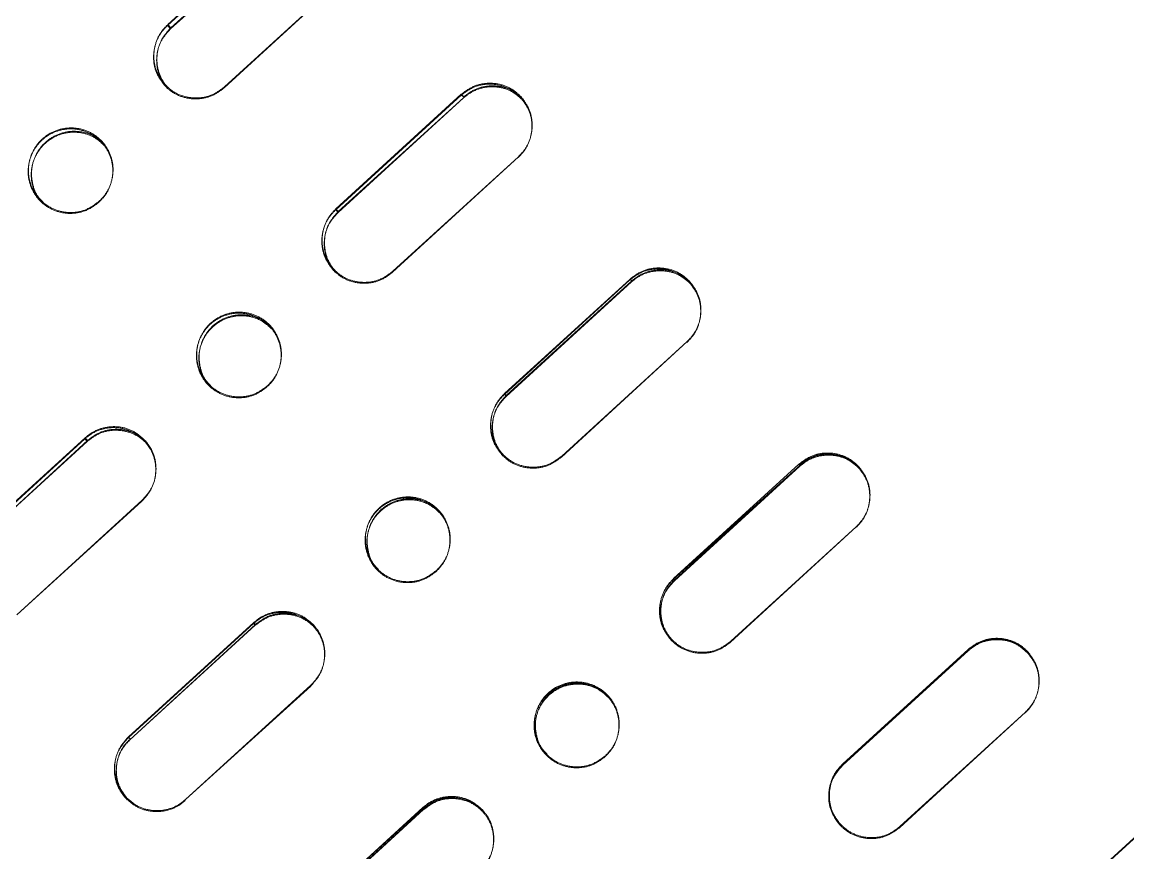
# Model space of a CAD drawing. Header units: millimetres. Extents: x -71377 to 516042, y -145869 to 441446.
# Drawn here: x 216621.7 to 216752, y 146020.2 to 146118 of the extents above; entities that cross this region are included whole.
import ezdxf

# ---------------------------------------------------------------- set-up
doc = ezdxf.new("R2010")
doc.units = ezdxf.units.MM
doc.header["$LTSCALE"] = 1000
doc.linetypes.add('IMPORT-DASHEDX2 _4_', pattern=[152.4, 101.6, -50.8])
doc.layers.add('05', color=5, linetype='IMPORT-DASHEDX2 _4_', lineweight=5)
doc.layers.add('조경라인_dwg', color=8, linetype='Continuous', lineweight=5)

# ---------------------------------------------------------------- blocks, each defined once
blk = doc.blocks.new('조경라인_dwg-6847807-지반층 배치도')
at = {"layer": '05'}
for p, q in [((216713.25, 146065.98), (216713.34, 146065.73)), ((216733.18, 146044.16), (216733.19, 146043.99))]:
    blk.add_line(p, q, dxfattribs=at)
at = {"layer": '05', "flags": 128}
for points in [[(216653.63, 146131.13), (216654.03, 146130.84), (216653.67, 146131.24), (216638.9, 146117.75), (216639.26, 146117.36), (216654, 146130.73), (216639.23, 146117.25), (216638.86, 146117.64)], [(216673.45, 146109.43), (216673.76, 146109.23), (216673.48, 146109.54), (216658.71, 146096.05), (216658.99, 146095.74), (216673.73, 146109.12), (216658.96, 146095.63), (216658.68, 146095.94)], [(216614.37, 146055.48), (216614.69, 146055.29), (216614.4, 146055.6), (216629.17, 146069.08), (216629.46, 146068.77), (216614.65, 146055.17), (216629.42, 146068.66), (216629.14, 146068.97)], [(216634.24, 146033.73), (216634.47, 146033.61), (216634.27, 146033.84), (216649.04, 146047.32), (216649.24, 146047.1), (216634.44, 146033.5), (216649.21, 146046.99), (216649.01, 146047.21)]]:
    blk.add_lwpolyline(points, close=True, dxfattribs=at)
for points in [[(216645.56, 146110.31), (216660.36, 146123.91), (216645.59, 146110.42)], [(216665.39, 146088.59), (216680.2, 146102.19), (216665.43, 146088.7)], [(216693.52, 146087.45), (216678.75, 146073.96), (216678.55, 146074.18), (216693.32, 146087.67), (216693.55, 146087.56), (216678.78, 146074.07), (216678.58, 146074.29), (216693.35, 146087.78), (216693.55, 146087.56)], [(216685.28, 146066.81), (216700.08, 146080.41), (216685.31, 146066.93)], [(216713.34, 146065.73), (216698.58, 146052.25), (216698.45, 146052.38), (216713.38, 146065.84), (216698.61, 146052.36), (216698.48, 146052.49), (216713.25, 146065.98)], [(216635.86, 146061.62), (216621.12, 146048.24), (216635.89, 146061.73)], [(216705.19, 146045), (216719.99, 146058.6), (216705.22, 146045.12)], [(216733.19, 146043.99), (216718.42, 146030.51), (216718.38, 146030.56), (216733.22, 146044.11), (216718.46, 146030.62), (216718.41, 146030.67), (216733.18, 146044.16)], [(216655.74, 146039.84), (216641, 146026.47), (216655.77, 146039.95)], [(216725.12, 146023.17), (216739.92, 146036.77), (216725.15, 146023.29)], [(216654.14, 146011.93), (216654.3, 146011.9), (216669.07, 146025.39), (216668.94, 146025.52), (216654.17, 146012.04)], [(216654.17, 146012.04), (216668.91, 146025.41), (216669.04, 146025.28), (216654.27, 146011.79)], [(216753.09, 146022.21), (216738.35, 146008.83), (216753.12, 146022.32)]]:
    blk.add_lwpolyline(points, dxfattribs=at)
at = {"layer": '05'}
for points, knots in [([(216638.52, 146110.61), (216638.18, 146111.06), (216637.51, 146111.95), (216637.15, 146113.63), (216637.33, 146115.32), (216637.96, 146116.71), (216638.61, 146117.38), (216638.86, 146117.64)], [0, 0, 0, 0, 0.214692, 0.429385, 0.644078, 0.858772, 1, 1, 1, 1]), ([(216638.55, 146110.72), (216638.21, 146111.17), (216637.54, 146112.07), (216637.18, 146113.75), (216637.36, 146115.43), (216638, 146116.82), (216638.64, 146117.49), (216638.9, 146117.75)], [0, 0, 0, 0, 0.214692, 0.429385, 0.644078, 0.858772, 1, 1, 1, 1]), ([(216639.23, 146117.25), (216638.85, 146116.83), (216638.09, 146115.99), (216637.56, 146114.35), (216637.58, 146112.65), (216638.07, 146111.22), (216638.65, 146110.5), (216638.88, 146110.21)], [0, 0, 0, 0, 0.214695, 0.429386, 0.644081, 0.858773, 1, 1, 1, 1]), ([(216639.26, 146117.36), (216638.88, 146116.94), (216638.12, 146116.1), (216637.59, 146114.46), (216637.61, 146112.77), (216638.11, 146111.33), (216638.68, 146110.61), (216638.91, 146110.32)], [0, 0, 0, 0, 0.214695, 0.429386, 0.644081, 0.858773, 1, 1, 1, 1]), ([(216645.56, 146110.31), (216645.11, 146109.97), (216644.2, 146109.3), (216642.52, 146108.92), (216640.83, 146109.09), (216639.45, 146109.71), (216638.78, 146110.35), (216638.52, 146110.61)], [0, 0, 0, 0, 0.214695, 0.429386, 0.64408, 0.858774, 1, 1, 1, 1]), ([(216645.59, 146110.42), (216645.14, 146110.08), (216644.23, 146109.41), (216642.55, 146109.03), (216640.87, 146109.2), (216639.48, 146109.82), (216638.82, 146110.46), (216638.55, 146110.72)], [0, 0, 0, 0, 0.214695, 0.429386, 0.64408, 0.858774, 1, 1, 1, 1]), ([(216673.45, 146109.43), (216673.9, 146109.76), (216674.81, 146110.44), (216676.49, 146110.82), (216678.18, 146110.65), (216679.56, 146110.02), (216680.23, 146109.38), (216680.5, 146109.12)], [0, 0, 0, 0, 0.214691, 0.429387, 0.644078, 0.858774, 1, 1, 1, 1]), ([(216673.48, 146109.54), (216673.93, 146109.88), (216674.84, 146110.55), (216676.52, 146110.93), (216678.21, 146110.76), (216679.6, 146110.13), (216680.26, 146109.49), (216680.53, 146109.23)], [0, 0, 0, 0, 0.214691, 0.429387, 0.644078, 0.858774, 1, 1, 1, 1]), ([(216680.81, 146108.92), (216680.39, 146109.3), (216679.56, 146110.05), (216677.92, 146110.57), (216676.22, 146110.55), (216674.78, 146110.04), (216674.05, 146109.46), (216673.76, 146109.23)], [0, 0, 0, 0, 0.214692, 0.429384, 0.644077, 0.858772, 1, 1, 1, 1]), ([(216680.78, 146108.81), (216680.36, 146109.19), (216679.53, 146109.94), (216677.88, 146110.46), (216676.19, 146110.44), (216674.75, 146109.93), (216674.02, 146109.35), (216673.73, 146109.12)], [0, 0, 0, 0, 0.214692, 0.429384, 0.644077, 0.858772, 1, 1, 1, 1]), ([(216680.53, 146109.23), (216680.87, 146108.78), (216681.54, 146107.88), (216681.91, 146106.2), (216681.73, 146104.51), (216681.1, 146103.12), (216680.45, 146102.45), (216680.2, 146102.19)], [0, 0, 0, 0, 0.214692, 0.429384, 0.644077, 0.858772, 1, 1, 1, 1]), ([(216680.5, 146109.12), (216680.84, 146108.67), (216681.51, 146107.77), (216681.88, 146106.09), (216681.7, 146104.4), (216681.06, 146103.01), (216680.42, 146102.34), (216680.16, 146102.07)], [0, 0, 0, 0, 0.214692, 0.429384, 0.644077, 0.858772, 1, 1, 1, 1]), ([(216624.1, 146104.16), (216624.38, 146104.42), (216625.16, 146104.98), (216626.6, 146105.49), (216628.3, 146105.5), (216629.91, 146104.95), (216631.24, 146103.89), (216632.14, 146102.45), (216632.52, 146100.79), (216632.31, 146099.1), (216631.67, 146097.73), (216631.03, 146097.08), (216630.79, 146096.83)], [0.5, 0.5, 0.5, 0.5, 0.5368857, 0.5905739, 0.6442622, 0.6979512, 0.7516397, 0.8053281, 0.8590166, 0.9127045, 0.966394, 1, 1, 1, 1]), ([(216624.13, 146104.27), (216624.41, 146104.53), (216625.19, 146105.09), (216626.63, 146105.6), (216628.33, 146105.61), (216629.94, 146105.06), (216631.27, 146104), (216632.17, 146102.56), (216632.55, 146100.9), (216632.34, 146099.21), (216631.7, 146097.85), (216631.07, 146097.19), (216630.82, 146096.94)], [0.5, 0.5, 0.5, 0.5, 0.5368857, 0.5905739, 0.6442622, 0.6979512, 0.7516397, 0.8053281, 0.8590166, 0.9127045, 0.966394, 1, 1, 1, 1]), ([(216630.79, 146096.83), (216630.34, 146096.49), (216629.43, 146095.81), (216627.75, 146095.43), (216626.06, 146095.6), (216624.52, 146096.32), (216623.31, 146097.51), (216622.56, 146099.04), (216622.37, 146100.73), (216622.75, 146102.4), (216623.45, 146103.51), (216623.97, 146104.04), (216624.1, 146104.16)], [0, 0, 0, 0, 0.0536882, 0.1073772, 0.1610656, 0.2147547, 0.2684431, 0.3221316, 0.3758198, 0.4295084, 0.4831969, 0.5, 0.5, 0.5, 0.5]), ([(216630.82, 146096.94), (216630.37, 146096.6), (216629.46, 146095.92), (216627.78, 146095.54), (216626.09, 146095.71), (216624.55, 146096.43), (216623.34, 146097.62), (216622.6, 146099.15), (216622.4, 146100.84), (216622.78, 146102.51), (216623.48, 146103.63), (216624, 146104.15), (216624.13, 146104.27)], [0, 0, 0, 0, 0.0536882, 0.1073772, 0.1610656, 0.2147547, 0.2684431, 0.3221316, 0.3758198, 0.4295084, 0.4831969, 0.5, 0.5, 0.5, 0.5]), ([(216624.16, 146096.77), (216624.01, 146096.9), (216623.46, 146097.41), (216622.94, 146098.66), (216622.73, 146100.33), (216623.11, 146102), (216624.02, 146103.45), (216625.35, 146104.52), (216626.96, 146105.1), (216628.66, 146105.1), (216630.28, 146104.57), (216631.09, 146103.83), (216631.49, 146103.46)], [0, 0, 0, 0, 0.036868, 0.144259, 0.251651, 0.359043, 0.466436, 0.573828, 0.68122, 0.788611, 0.896004, 1, 1, 1, 1]), ([(216624.19, 146096.88), (216624.05, 146097.01), (216623.49, 146097.52), (216622.97, 146098.77), (216622.76, 146100.44), (216623.14, 146102.11), (216624.05, 146103.56), (216625.38, 146104.63), (216626.99, 146105.21), (216628.69, 146105.21), (216630.31, 146104.69), (216631.12, 146103.94), (216631.52, 146103.57)], [0, 0, 0, 0, 0.036868, 0.144259, 0.251651, 0.359043, 0.466436, 0.573828, 0.68122, 0.788611, 0.896004, 1, 1, 1, 1]), ([(216658.34, 146088.89), (216658.01, 146089.34), (216657.33, 146090.25), (216656.97, 146091.93), (216657.14, 146093.61), (216657.78, 146095), (216658.42, 146095.67), (216658.68, 146095.94)], [0, 0, 0, 0, 0.214693, 0.429384, 0.644077, 0.858772, 1, 1, 1, 1]), ([(216658.38, 146089.01), (216658.04, 146089.46), (216657.37, 146090.36), (216657, 146092.04), (216657.18, 146093.73), (216657.81, 146095.11), (216658.46, 146095.79), (216658.71, 146096.05)], [0, 0, 0, 0, 0.214693, 0.429384, 0.644077, 0.858772, 1, 1, 1, 1]), ([(216658.96, 146095.63), (216658.59, 146095.21), (216657.83, 146094.37), (216657.3, 146092.73), (216657.32, 146091.03), (216657.82, 146089.6), (216658.4, 146088.87), (216658.63, 146088.58)], [0, 0, 0, 0, 0.214695, 0.429386, 0.64408, 0.858773, 1, 1, 1, 1]), ([(216658.99, 146095.74), (216658.62, 146095.32), (216657.86, 146094.48), (216657.33, 146092.84), (216657.35, 146091.15), (216657.85, 146089.71), (216658.43, 146088.98), (216658.66, 146088.7)], [0, 0, 0, 0, 0.214695, 0.429386, 0.64408, 0.858773, 1, 1, 1, 1]), ([(216665.39, 146088.59), (216664.94, 146088.25), (216664.04, 146087.57), (216662.35, 146087.2), (216660.66, 146087.37), (216659.28, 146088), (216658.61, 146088.64), (216658.34, 146088.89)], [0, 0, 0, 0, 0.214695, 0.429385, 0.64408, 0.858773, 1, 1, 1, 1]), ([(216665.43, 146088.7), (216664.97, 146088.36), (216664.07, 146087.68), (216662.38, 146087.31), (216660.7, 146087.48), (216659.31, 146088.11), (216658.64, 146088.75), (216658.38, 146089.01)], [0, 0, 0, 0, 0.214695, 0.429385, 0.64408, 0.858773, 1, 1, 1, 1]), ([(216693.32, 146087.67), (216693.77, 146088.01), (216694.67, 146088.68), (216696.36, 146089.06), (216698.05, 146088.89), (216699.44, 146088.25), (216700.11, 146087.61), (216700.37, 146087.36)], [0, 0, 0, 0, 0.214692, 0.429386, 0.644078, 0.858774, 1, 1, 1, 1]), ([(216693.35, 146087.78), (216693.8, 146088.12), (216694.71, 146088.79), (216696.39, 146089.17), (216698.08, 146089), (216699.47, 146088.37), (216700.14, 146087.72), (216700.4, 146087.47)], [0, 0, 0, 0, 0.214692, 0.429386, 0.644078, 0.858774, 1, 1, 1, 1]), ([(216700.58, 146087.13), (216700.16, 146087.51), (216699.32, 146088.26), (216697.67, 146088.79), (216695.98, 146088.76), (216694.54, 146088.26), (216693.81, 146087.68), (216693.52, 146087.45)], [0, 0, 0, 0, 0.214692, 0.429384, 0.644077, 0.858772, 1, 1, 1, 1]), ([(216700.61, 146087.24), (216700.19, 146087.62), (216699.35, 146088.38), (216697.71, 146088.9), (216696.01, 146088.88), (216694.57, 146088.37), (216693.84, 146087.79), (216693.55, 146087.56)], [0, 0, 0, 0, 0.214692, 0.429384, 0.644077, 0.858772, 1, 1, 1, 1]), ([(216700.37, 146087.36), (216700.71, 146086.9), (216701.38, 146086), (216701.76, 146084.32), (216701.58, 146082.63), (216700.95, 146081.24), (216700.3, 146080.57), (216700.04, 146080.3)], [0, 0, 0, 0, 0.214693, 0.429385, 0.644077, 0.858772, 1, 1, 1, 1]), ([(216700.4, 146087.47), (216700.74, 146087.02), (216701.42, 146086.11), (216701.79, 146084.43), (216701.61, 146082.74), (216700.98, 146081.35), (216700.33, 146080.68), (216700.08, 146080.41)], [0, 0, 0, 0, 0.214693, 0.429385, 0.644077, 0.858772, 1, 1, 1, 1]), ([(216643.9, 146075.14), (216643.76, 146075.27), (216643.21, 146075.78), (216642.69, 146077.04), (216642.47, 146078.71), (216642.85, 146080.38), (216643.75, 146081.83), (216645.09, 146082.91), (216646.7, 146083.48), (216648.4, 146083.48), (216650.02, 146082.95), (216650.84, 146082.2), (216651.24, 146081.83)], [0, 0, 0, 0, 0.036868, 0.144259, 0.251651, 0.359044, 0.466435, 0.573828, 0.68122, 0.788611, 0.896004, 1, 1, 1, 1]), ([(216643.93, 146075.26), (216643.79, 146075.39), (216643.24, 146075.89), (216642.72, 146077.15), (216642.5, 146078.82), (216642.88, 146080.5), (216643.78, 146081.95), (216645.12, 146083.02), (216646.73, 146083.59), (216648.43, 146083.59), (216650.05, 146083.06), (216650.87, 146082.31), (216651.27, 146081.95)], [0, 0, 0, 0, 0.036868, 0.144259, 0.251651, 0.359044, 0.466435, 0.573828, 0.68122, 0.788611, 0.896004, 1, 1, 1, 1]), ([(216643.91, 146082.46), (216644.2, 146082.72), (216644.97, 146083.27), (216646.42, 146083.79), (216648.12, 146083.79), (216649.73, 146083.24), (216651.07, 146082.17), (216651.97, 146080.73), (216652.35, 146079.07), (216652.15, 146077.37), (216651.5, 146076.01), (216650.87, 146075.35), (216650.62, 146075.1)], [0.5, 0.5, 0.5, 0.5, 0.5368856, 0.5905739, 0.6442619, 0.697951, 0.75164, 0.8053281, 0.8590164, 0.9127045, 0.9663941, 1, 1, 1, 1]), ([(216643.94, 146082.57), (216644.23, 146082.83), (216645, 146083.39), (216646.45, 146083.9), (216648.15, 146083.91), (216649.77, 146083.35), (216651.1, 146082.29), (216652, 146080.84), (216652.38, 146079.18), (216652.18, 146077.49), (216651.53, 146076.12), (216650.9, 146075.47), (216650.66, 146075.21)], [0.5, 0.5, 0.5, 0.5, 0.5368856, 0.5905739, 0.6442619, 0.697951, 0.75164, 0.8053281, 0.8590164, 0.9127045, 0.9663941, 1, 1, 1, 1]), ([(216650.62, 146075.1), (216650.17, 146074.76), (216649.27, 146074.09), (216647.58, 146073.71), (216645.89, 146073.88), (216644.35, 146074.61), (216643.13, 146075.8), (216642.39, 146077.33), (216642.19, 146079.03), (216642.56, 146080.69), (216643.26, 146081.81), (216643.78, 146082.34), (216643.91, 146082.46)], [0, 0, 0, 0, 0.0536881, 0.1073771, 0.1610654, 0.2147545, 0.268443, 0.3221312, 0.3758196, 0.4295083, 0.4831968, 0.5, 0.5, 0.5, 0.5]), ([(216650.66, 146075.21), (216650.2, 146074.88), (216649.3, 146074.2), (216647.62, 146073.82), (216645.92, 146073.99), (216644.38, 146074.72), (216643.16, 146075.91), (216642.42, 146077.44), (216642.22, 146079.14), (216642.6, 146080.8), (216643.29, 146081.92), (216643.81, 146082.45), (216643.94, 146082.57)], [0, 0, 0, 0, 0.0536881, 0.1073771, 0.1610654, 0.2147545, 0.268443, 0.3221312, 0.3758196, 0.4295083, 0.4831968, 0.5, 0.5, 0.5, 0.5]), ([(216678.22, 146067.13), (216677.88, 146067.58), (216677.21, 146068.48), (216676.84, 146070.17), (216677.01, 146071.86), (216677.65, 146073.24), (216678.29, 146073.92), (216678.55, 146074.18)], [0, 0, 0, 0, 0.214691, 0.429385, 0.644077, 0.858772, 1, 1, 1, 1]), ([(216678.25, 146067.24), (216677.91, 146067.69), (216677.24, 146068.59), (216676.87, 146070.28), (216677.04, 146071.97), (216677.68, 146073.36), (216678.32, 146074.03), (216678.58, 146074.29)], [0, 0, 0, 0, 0.214691, 0.429385, 0.644077, 0.858772, 1, 1, 1, 1]), ([(216678.78, 146074.07), (216678.4, 146073.65), (216677.65, 146072.81), (216677.12, 146071.17), (216677.14, 146069.47), (216677.64, 146068.03), (216678.22, 146067.3), (216678.45, 146067.02)], [0, 0, 0, 0, 0.214694, 0.429386, 0.64408, 0.858772, 1, 1, 1, 1]), ([(216678.75, 146073.96), (216678.37, 146073.54), (216677.62, 146072.7), (216677.09, 146071.06), (216677.11, 146069.36), (216677.61, 146067.92), (216678.19, 146067.19), (216678.42, 146066.9)], [0, 0, 0, 0, 0.214694, 0.429386, 0.64408, 0.858772, 1, 1, 1, 1]), ([(216636.19, 146068.67), (216635.77, 146069.04), (216634.94, 146069.79), (216633.29, 146070.31), (216631.6, 146070.29), (216630.16, 146069.78), (216629.43, 146069.2), (216629.14, 146068.97)], [0, 0, 0, 0, 0.214692, 0.429384, 0.644077, 0.858772, 1, 1, 1, 1]), ([(216636.22, 146068.78), (216635.8, 146069.15), (216634.97, 146069.91), (216633.32, 146070.43), (216631.63, 146070.4), (216630.19, 146069.89), (216629.46, 146069.31), (216629.17, 146069.08)], [0, 0, 0, 0, 0.214692, 0.429384, 0.644077, 0.858772, 1, 1, 1, 1]), ([(216629.46, 146068.77), (216629.91, 146069.11), (216630.81, 146069.79), (216632.5, 146070.16), (216634.18, 146069.99), (216635.57, 146069.36), (216636.24, 146068.72), (216636.5, 146068.47)], [0, 0, 0, 0, 0.214692, 0.429386, 0.644078, 0.858774, 1, 1, 1, 1]), ([(216629.42, 146068.66), (216629.88, 146069), (216630.78, 146069.68), (216632.47, 146070.05), (216634.15, 146069.88), (216635.54, 146069.25), (216636.21, 146068.61), (216636.47, 146068.36)], [0, 0, 0, 0, 0.214692, 0.429386, 0.644078, 0.858774, 1, 1, 1, 1]), ([(216635.86, 146061.62), (216636.23, 146062.04), (216636.99, 146062.88), (216637.52, 146064.52), (216637.5, 146066.22), (216637, 146067.65), (216636.42, 146068.38), (216636.19, 146068.67)], [0, 0, 0, 0, 0.214691, 0.429386, 0.644078, 0.858773, 1, 1, 1, 1]), ([(216635.89, 146061.73), (216636.26, 146062.15), (216637.02, 146062.99), (216637.55, 146064.63), (216637.53, 146066.33), (216637.03, 146067.77), (216636.45, 146068.49), (216636.22, 146068.78)], [0, 0, 0, 0, 0.214691, 0.429386, 0.644078, 0.858773, 1, 1, 1, 1]), ([(216685.28, 146066.81), (216684.82, 146066.48), (216683.92, 146065.8), (216682.23, 146065.42), (216680.54, 146065.6), (216679.15, 146066.23), (216678.48, 146066.87), (216678.22, 146067.13)], [0, 0, 0, 0, 0.214695, 0.429386, 0.64408, 0.858774, 1, 1, 1, 1]), ([(216685.31, 146066.93), (216684.85, 146066.59), (216683.95, 146065.91), (216682.26, 146065.54), (216680.57, 146065.71), (216679.19, 146066.34), (216678.52, 146066.98), (216678.25, 146067.24)], [0, 0, 0, 0, 0.214695, 0.429386, 0.64408, 0.858774, 1, 1, 1, 1]), ([(216713.22, 146065.87), (216713.67, 146066.21), (216714.58, 146066.88), (216716.27, 146067.26), (216717.96, 146067.08), (216719.34, 146066.45), (216720.02, 146065.81), (216720.28, 146065.55)], [0, 0, 0, 0, 0.214691, 0.429386, 0.644079, 0.858774, 1, 1, 1, 1]), ([(216713.25, 146065.98), (216713.71, 146066.32), (216714.61, 146067), (216716.3, 146067.37), (216717.99, 146067.2), (216719.38, 146066.56), (216720.05, 146065.92), (216720.31, 146065.66)], [0, 0, 0, 0, 0.214691, 0.429386, 0.644079, 0.858774, 1, 1, 1, 1]), ([(216720.41, 146065.42), (216719.99, 146065.79), (216719.15, 146066.55), (216717.5, 146067.07), (216715.8, 146067.05), (216714.36, 146066.54), (216713.63, 146065.96), (216713.34, 146065.73)], [0, 0, 0, 0, 0.214691, 0.429384, 0.644077, 0.858772, 1, 1, 1, 1]), ([(216720.44, 146065.53), (216720.02, 146065.9), (216719.18, 146066.66), (216717.53, 146067.18), (216715.83, 146067.16), (216714.39, 146066.66), (216713.67, 146066.08), (216713.38, 146065.84)], [0, 0, 0, 0, 0.214691, 0.429384, 0.644077, 0.858772, 1, 1, 1, 1]), ([(216720.28, 146065.55), (216720.62, 146065.1), (216721.3, 146064.19), (216721.67, 146062.51), (216721.49, 146060.82), (216720.86, 146059.43), (216720.21, 146058.76), (216719.96, 146058.49)], [0, 0, 0, 0, 0.214692, 0.429384, 0.644077, 0.858772, 1, 1, 1, 1]), ([(216720.31, 146065.66), (216720.65, 146065.21), (216721.33, 146064.31), (216721.7, 146062.62), (216721.53, 146060.93), (216720.89, 146059.54), (216720.25, 146058.87), (216719.99, 146058.6)], [0, 0, 0, 0, 0.214692, 0.429384, 0.644077, 0.858772, 1, 1, 1, 1]), ([(216663.7, 146053.46), (216663.55, 146053.59), (216663, 146054.1), (216662.48, 146055.36), (216662.26, 146057.04), (216662.64, 146058.71), (216663.54, 146060.16), (216664.87, 146061.23), (216666.49, 146061.81), (216668.19, 146061.81), (216669.81, 146061.27), (216670.63, 146060.52), (216671.03, 146060.16)], [0, 0, 0, 0, 0.036867, 0.144259, 0.251651, 0.359043, 0.466435, 0.573828, 0.681219, 0.78861, 0.896004, 1, 1, 1, 1]), ([(216663.73, 146053.58), (216663.59, 146053.71), (216663.03, 146054.21), (216662.51, 146055.47), (216662.29, 146057.15), (216662.67, 146058.82), (216663.57, 146060.27), (216664.91, 146061.35), (216666.52, 146061.92), (216668.22, 146061.92), (216669.84, 146061.39), (216670.66, 146060.64), (216671.06, 146060.27)], [0, 0, 0, 0, 0.036867, 0.144259, 0.251651, 0.359043, 0.466435, 0.573828, 0.681219, 0.78861, 0.896004, 1, 1, 1, 1]), ([(216663.78, 146060.7), (216664.06, 146060.96), (216664.84, 146061.52), (216666.28, 146062.03), (216667.99, 146062.03), (216669.61, 146061.47), (216670.94, 146060.41), (216671.85, 146058.96), (216672.23, 146057.29), (216672.03, 146055.6), (216671.38, 146054.24), (216670.75, 146053.58), (216670.51, 146053.33)], [0.5, 0.5, 0.5, 0.5, 0.5368857, 0.5905742, 0.6442622, 0.6979513, 0.7516398, 0.8053279, 0.8590163, 0.9127046, 0.966394, 1, 1, 1, 1]), ([(216663.81, 146060.81), (216664.1, 146061.07), (216664.87, 146061.63), (216666.31, 146062.14), (216668.02, 146062.14), (216669.64, 146061.58), (216670.97, 146060.52), (216671.88, 146059.07), (216672.26, 146057.41), (216672.06, 146055.71), (216671.42, 146054.35), (216670.78, 146053.69), (216670.54, 146053.44)], [0.5, 0.5, 0.5, 0.5, 0.5368857, 0.5905742, 0.6442622, 0.6979513, 0.7516398, 0.8053279, 0.8590163, 0.9127046, 0.966394, 1, 1, 1, 1]), ([(216670.51, 146053.33), (216670.05, 146052.99), (216669.15, 146052.31), (216667.46, 146051.94), (216665.77, 146052.11), (216664.22, 146052.84), (216663.01, 146054.03), (216662.26, 146055.57), (216662.06, 146057.27), (216662.43, 146058.93), (216663.13, 146060.05), (216663.65, 146060.58), (216663.78, 146060.7)], [0, 0, 0, 0, 0.0536882, 0.1073771, 0.1610655, 0.2147547, 0.2684433, 0.3221314, 0.3758195, 0.4295084, 0.4831969, 0.5, 0.5, 0.5, 0.5]), ([(216670.54, 146053.44), (216670.08, 146053.1), (216669.18, 146052.43), (216667.49, 146052.05), (216665.8, 146052.22), (216664.25, 146052.95), (216663.04, 146054.15), (216662.29, 146055.68), (216662.09, 146057.38), (216662.46, 146059.05), (216663.16, 146060.16), (216663.68, 146060.69), (216663.81, 146060.81)], [0, 0, 0, 0, 0.0536882, 0.1073771, 0.1610655, 0.2147547, 0.2684433, 0.3221314, 0.3758195, 0.4295084, 0.4831969, 0.5, 0.5, 0.5, 0.5]), ([(216698.13, 146045.32), (216697.79, 146045.77), (216697.11, 146046.68), (216696.74, 146048.37), (216696.92, 146050.06), (216697.55, 146051.45), (216698.2, 146052.12), (216698.45, 146052.38)], [0, 0, 0, 0, 0.214692, 0.429384, 0.644077, 0.858772, 1, 1, 1, 1]), ([(216698.16, 146045.43), (216697.82, 146045.89), (216697.15, 146046.79), (216696.77, 146048.48), (216696.95, 146050.17), (216697.58, 146051.56), (216698.23, 146052.23), (216698.48, 146052.49)], [0, 0, 0, 0, 0.214692, 0.429384, 0.644077, 0.858772, 1, 1, 1, 1]), ([(216698.58, 146052.25), (216698.2, 146051.83), (216697.44, 146050.99), (216696.92, 146049.34), (216696.94, 146047.64), (216697.44, 146046.2), (216698.02, 146045.48), (216698.25, 146045.19)], [0, 0, 0, 0, 0.214695, 0.429387, 0.64408, 0.858774, 1, 1, 1, 1]), ([(216698.61, 146052.36), (216698.23, 146051.94), (216697.47, 146051.1), (216696.95, 146049.45), (216696.97, 146047.76), (216697.47, 146046.31), (216698.05, 146045.59), (216698.28, 146045.3)], [0, 0, 0, 0, 0.214695, 0.429387, 0.64408, 0.858774, 1, 1, 1, 1]), ([(216656.06, 146046.9), (216655.65, 146047.28), (216654.81, 146048.03), (216653.16, 146048.55), (216651.47, 146048.53), (216650.02, 146048.02), (216649.3, 146047.44), (216649.01, 146047.21)], [0, 0, 0, 0, 0.214691, 0.429384, 0.644077, 0.858772, 1, 1, 1, 1]), ([(216656.1, 146047.01), (216655.68, 146047.39), (216654.84, 146048.14), (216653.19, 146048.66), (216651.5, 146048.64), (216650.06, 146048.13), (216649.33, 146047.55), (216649.04, 146047.32)], [0, 0, 0, 0, 0.214691, 0.429384, 0.644077, 0.858772, 1, 1, 1, 1]), ([(216649.21, 146046.99), (216649.66, 146047.33), (216650.57, 146048), (216652.25, 146048.38), (216653.94, 146048.21), (216655.33, 146047.57), (216656, 146046.93), (216656.27, 146046.68)], [0, 0, 0, 0, 0.214691, 0.429386, 0.644078, 0.858772, 1, 1, 1, 1]), ([(216649.24, 146047.1), (216649.7, 146047.44), (216650.6, 146048.12), (216652.29, 146048.49), (216653.97, 146048.32), (216655.36, 146047.69), (216656.03, 146047.04), (216656.3, 146046.79)], [0, 0, 0, 0, 0.214691, 0.429386, 0.644078, 0.858772, 1, 1, 1, 1]), ([(216655.74, 146039.84), (216656.11, 146040.26), (216656.87, 146041.1), (216657.4, 146042.75), (216657.38, 146044.45), (216656.87, 146045.89), (216656.29, 146046.61), (216656.06, 146046.9)], [0, 0, 0, 0, 0.214692, 0.429386, 0.644078, 0.858774, 1, 1, 1, 1]), ([(216655.77, 146039.95), (216656.15, 146040.37), (216656.9, 146041.21), (216657.43, 146042.86), (216657.41, 146044.56), (216656.91, 146046), (216656.33, 146046.72), (216656.1, 146047.01)], [0, 0, 0, 0, 0.214692, 0.429386, 0.644078, 0.858774, 1, 1, 1, 1]), ([(216705.22, 146045.12), (216704.77, 146044.78), (216703.86, 146044.1), (216702.18, 146043.73), (216700.49, 146043.9), (216699.1, 146044.53), (216698.43, 146045.18), (216698.16, 146045.43)], [0, 0, 0, 0, 0.214695, 0.429386, 0.644081, 0.858774, 1, 1, 1, 1]), ([(216733.15, 146044.04), (216733.6, 146044.38), (216734.51, 146045.06), (216736.19, 146045.43), (216737.88, 146045.26), (216739.27, 146044.62), (216739.95, 146043.98), (216740.21, 146043.72)], [0, 0, 0, 0, 0.214691, 0.429386, 0.644077, 0.858771, 1, 1, 1, 1]), ([(216733.18, 146044.16), (216733.63, 146044.49), (216734.54, 146045.17), (216736.23, 146045.54), (216737.92, 146045.37), (216739.31, 146044.74), (216739.98, 146044.09), (216740.24, 146043.83)], [0, 0, 0, 0, 0.214691, 0.429386, 0.644077, 0.858771, 1, 1, 1, 1]), ([(216740.29, 146043.79), (216739.87, 146044.16), (216739.03, 146044.92), (216737.38, 146045.44), (216735.68, 146045.42), (216734.24, 146044.92), (216733.51, 146044.34), (216733.22, 146044.11)], [0, 0, 0, 0, 0.214693, 0.429384, 0.644078, 0.858772, 1, 1, 1, 1]), ([(216705.19, 146045), (216704.74, 146044.67), (216703.83, 146043.99), (216702.14, 146043.62), (216700.45, 146043.79), (216699.06, 146044.42), (216698.39, 146045.07), (216698.13, 146045.32)], [0, 0, 0, 0, 0.214695, 0.429386, 0.644081, 0.858774, 1, 1, 1, 1]), ([(216740.26, 146043.67), (216739.84, 146044.05), (216739, 146044.81), (216737.35, 146045.33), (216735.65, 146045.31), (216734.21, 146044.81), (216733.48, 146044.23), (216733.19, 146043.99)], [0, 0, 0, 0, 0.214693, 0.429384, 0.644078, 0.858772, 1, 1, 1, 1]), ([(216740.21, 146043.72), (216740.55, 146043.27), (216741.23, 146042.37), (216741.6, 146040.68), (216741.43, 146038.99), (216740.79, 146037.6), (216740.15, 146036.93), (216739.89, 146036.66)], [0, 0, 0, 0, 0.214693, 0.429383, 0.644078, 0.858772, 1, 1, 1, 1]), ([(216740.24, 146043.83), (216740.58, 146043.38), (216741.26, 146042.48), (216741.63, 146040.79), (216741.46, 146039.1), (216740.82, 146037.71), (216740.18, 146037.04), (216739.92, 146036.77)], [0, 0, 0, 0, 0.214693, 0.429383, 0.644078, 0.858772, 1, 1, 1, 1]), ([(216683.56, 146031.86), (216683.42, 146031.99), (216682.86, 146032.5), (216682.34, 146033.76), (216682.11, 146035.44), (216682.49, 146037.11), (216683.4, 146038.56), (216684.73, 146039.63), (216686.35, 146040.2), (216688.05, 146040.2), (216689.67, 146039.67), (216690.49, 146038.92), (216690.89, 146038.55)], [0, 0, 0, 0, 0.036868, 0.144259, 0.251651, 0.359044, 0.466436, 0.573828, 0.68122, 0.788611, 0.896004, 1, 1, 1, 1]), ([(216683.68, 146038.9), (216683.97, 146039.16), (216684.74, 146039.72), (216686.19, 146040.23), (216687.9, 146040.23), (216689.51, 146039.67), (216690.85, 146038.6), (216691.76, 146037.16), (216692.14, 146035.49), (216691.94, 146033.79), (216691.3, 146032.43), (216690.66, 146031.77), (216690.42, 146031.52)], [0.5, 0.5, 0.5, 0.5, 0.5368857, 0.5905741, 0.6442619, 0.6979513, 0.7516398, 0.8053278, 0.8590163, 0.9127046, 0.966394, 1, 1, 1, 1]), ([(216683.71, 146039.01), (216684, 146039.27), (216684.77, 146039.83), (216686.22, 146040.34), (216687.93, 146040.34), (216689.54, 146039.78), (216690.88, 146038.72), (216691.79, 146037.27), (216692.17, 146035.6), (216691.97, 146033.9), (216691.33, 146032.54), (216690.7, 146031.88), (216690.45, 146031.63)], [0.5, 0.5, 0.5, 0.5, 0.5368857, 0.5905741, 0.6442619, 0.6979513, 0.7516398, 0.8053278, 0.8590163, 0.9127046, 0.966394, 1, 1, 1, 1]), ([(216690.42, 146031.52), (216689.97, 146031.18), (216689.06, 146030.5), (216687.38, 146030.13), (216685.68, 146030.3), (216684.13, 146031.03), (216682.92, 146032.23), (216682.16, 146033.77), (216681.96, 146035.46), (216682.34, 146037.13), (216683.03, 146038.25), (216683.55, 146038.78), (216683.68, 146038.9)], [0, 0, 0, 0, 0.0536881, 0.1073772, 0.1610657, 0.2147547, 0.2684432, 0.3221313, 0.3758197, 0.4295084, 0.4831969, 0.5, 0.5, 0.5, 0.5]), ([(216690.45, 146031.63), (216690, 146031.29), (216689.09, 146030.62), (216687.41, 146030.24), (216685.71, 146030.41), (216684.16, 146031.14), (216682.95, 146032.34), (216682.2, 146033.88), (216681.99, 146035.58), (216682.37, 146037.25), (216683.07, 146038.37), (216683.58, 146038.89), (216683.71, 146039.01)], [0, 0, 0, 0, 0.0536881, 0.1073772, 0.1610657, 0.2147547, 0.2684432, 0.3221313, 0.3758197, 0.4295084, 0.4831969, 0.5, 0.5, 0.5, 0.5]), ([(216683.53, 146031.75), (216683.38, 146031.88), (216682.83, 146032.39), (216682.3, 146033.65), (216682.08, 146035.32), (216682.46, 146037), (216683.36, 146038.45), (216684.7, 146039.52), (216686.31, 146040.09), (216688.02, 146040.09), (216689.64, 146039.56), (216690.46, 146038.81), (216690.86, 146038.44)], [0, 0, 0, 0, 0.036868, 0.144259, 0.251651, 0.359044, 0.466436, 0.573828, 0.68122, 0.788611, 0.896004, 1, 1, 1, 1]), ([(216634.24, 146033.73), (216633.86, 146033.31), (216633.11, 146032.47), (216632.58, 146030.82), (216632.6, 146029.12), (216633.1, 146027.68), (216633.68, 146026.96), (216633.91, 146026.67)], [0, 0, 0, 0, 0.214695, 0.429386, 0.644078, 0.858774, 1, 1, 1, 1]), ([(216634.27, 146033.84), (216633.89, 146033.42), (216633.14, 146032.58), (216632.61, 146030.93), (216632.63, 146029.24), (216633.13, 146027.8), (216633.71, 146027.07), (216633.94, 146026.78)], [0, 0, 0, 0, 0.214695, 0.429386, 0.644078, 0.858774, 1, 1, 1, 1]), ([(216634.11, 146026.45), (216633.78, 146026.9), (216633.1, 146027.8), (216632.73, 146029.49), (216632.91, 146031.18), (216633.54, 146032.57), (216634.19, 146033.24), (216634.44, 146033.5)], [0, 0, 0, 0, 0.214693, 0.429385, 0.644078, 0.858772, 1, 1, 1, 1]), ([(216634.14, 146026.56), (216633.81, 146027.01), (216633.13, 146027.91), (216632.76, 146029.6), (216632.94, 146031.29), (216633.57, 146032.68), (216634.22, 146033.35), (216634.47, 146033.61)], [0, 0, 0, 0, 0.214693, 0.429385, 0.644078, 0.858772, 1, 1, 1, 1]), ([(216718.06, 146023.49), (216717.72, 146023.95), (216717.04, 146024.85), (216716.67, 146026.54), (216716.84, 146028.23), (216717.48, 146029.62), (216718.12, 146030.29), (216718.38, 146030.56)], [0, 0, 0, 0, 0.214694, 0.429384, 0.644078, 0.858772, 1, 1, 1, 1]), ([(216718.09, 146023.61), (216717.75, 146024.06), (216717.07, 146024.96), (216716.7, 146026.65), (216716.88, 146028.34), (216717.51, 146029.73), (216718.16, 146030.4), (216718.41, 146030.67)], [0, 0, 0, 0, 0.214694, 0.429384, 0.644078, 0.858772, 1, 1, 1, 1]), ([(216718.42, 146030.51), (216718.05, 146030.09), (216717.29, 146029.25), (216716.76, 146027.6), (216716.79, 146025.9), (216717.29, 146024.46), (216717.87, 146023.73), (216718.1, 146023.45)], [0, 0, 0, 0, 0.214695, 0.429387, 0.644082, 0.858775, 1, 1, 1, 1]), ([(216718.46, 146030.62), (216718.08, 146030.2), (216717.32, 146029.36), (216716.8, 146027.71), (216716.82, 146026.02), (216717.32, 146024.57), (216717.9, 146023.85), (216718.13, 146023.56)], [0, 0, 0, 0, 0.214695, 0.429387, 0.644082, 0.858775, 1, 1, 1, 1]), ([(216633.91, 146026.67), (216634.33, 146026.29), (216635.17, 146025.54), (216636.81, 146025.02), (216638.51, 146025.04), (216639.95, 146025.55), (216640.68, 146026.13), (216640.97, 146026.36)], [0, 0, 0, 0, 0.214693, 0.429385, 0.644077, 0.858772, 1, 1, 1, 1]), ([(216633.94, 146026.78), (216634.36, 146026.41), (216635.2, 146025.65), (216636.84, 146025.13), (216638.54, 146025.15), (216639.98, 146025.66), (216640.71, 146026.24), (216641, 146026.47)], [0, 0, 0, 0, 0.214693, 0.429385, 0.644077, 0.858772, 1, 1, 1, 1]), ([(216675.97, 146025.09), (216675.55, 146025.47), (216674.71, 146026.23), (216673.07, 146026.75), (216671.37, 146026.73), (216669.93, 146026.22), (216669.2, 146025.64), (216668.91, 146025.41)], [0, 0, 0, 0, 0.214691, 0.429384, 0.644077, 0.858772, 1, 1, 1, 1]), ([(216676, 146025.21), (216675.59, 146025.58), (216674.75, 146026.34), (216673.1, 146026.86), (216671.4, 146026.84), (216669.96, 146026.34), (216669.23, 146025.75), (216668.94, 146025.52)], [0, 0, 0, 0, 0.214691, 0.429384, 0.644077, 0.858772, 1, 1, 1, 1]), ([(216669.04, 146025.28), (216669.49, 146025.61), (216670.39, 146026.29), (216672.08, 146026.67), (216673.77, 146026.49), (216675.16, 146025.86), (216675.83, 146025.21), (216676.1, 146024.96)], [0, 0, 0, 0, 0.214692, 0.429387, 0.644079, 0.858774, 1, 1, 1, 1]), ([(216669.07, 146025.39), (216669.52, 146025.73), (216670.43, 146026.4), (216672.11, 146026.78), (216673.8, 146026.6), (216675.19, 146025.97), (216675.86, 146025.33), (216676.13, 146025.07)], [0, 0, 0, 0, 0.214692, 0.429387, 0.644079, 0.858774, 1, 1, 1, 1]), ([(216675.65, 146018.03), (216676.03, 146018.45), (216676.78, 146019.29), (216677.31, 146020.94), (216677.29, 146022.64), (216676.78, 146024.08), (216676.2, 146024.81), (216675.97, 146025.09)], [0, 0, 0, 0, 0.214691, 0.429386, 0.644079, 0.858774, 1, 1, 1, 1]), ([(216675.68, 146018.15), (216676.06, 146018.56), (216676.81, 146019.4), (216677.34, 146021.05), (216677.32, 146022.75), (216676.82, 146024.19), (216676.24, 146024.92), (216676, 146025.21)], [0, 0, 0, 0, 0.214691, 0.429386, 0.644079, 0.858774, 1, 1, 1, 1]), ([(216725.12, 146023.17), (216724.67, 146022.84), (216723.76, 146022.16), (216722.08, 146021.79), (216720.39, 146021.96), (216719, 146022.59), (216718.32, 146023.24), (216718.06, 146023.49)], [0, 0, 0, 0, 0.214695, 0.429386, 0.644082, 0.858773, 1, 1, 1, 1]), ([(216725.15, 146023.29), (216724.7, 146022.95), (216723.8, 146022.27), (216722.11, 146021.9), (216720.42, 146022.07), (216719.03, 146022.71), (216718.36, 146023.35), (216718.09, 146023.61)], [0, 0, 0, 0, 0.214695, 0.429386, 0.644082, 0.858773, 1, 1, 1, 1])]:
    blk.add_open_spline(points, degree=3, knots=knots, dxfattribs=at)

msp = doc.modelspace()

# ---------------------------------------------------------------- block references
at = {"layer": '조경라인_dwg', "rotation": 8.537736462515947e-07}
msp.add_blockref('조경라인_dwg-6847807-지반층 배치도', (0, 0), dxfattribs=at)

doc.saveas('drawing.dxf')
